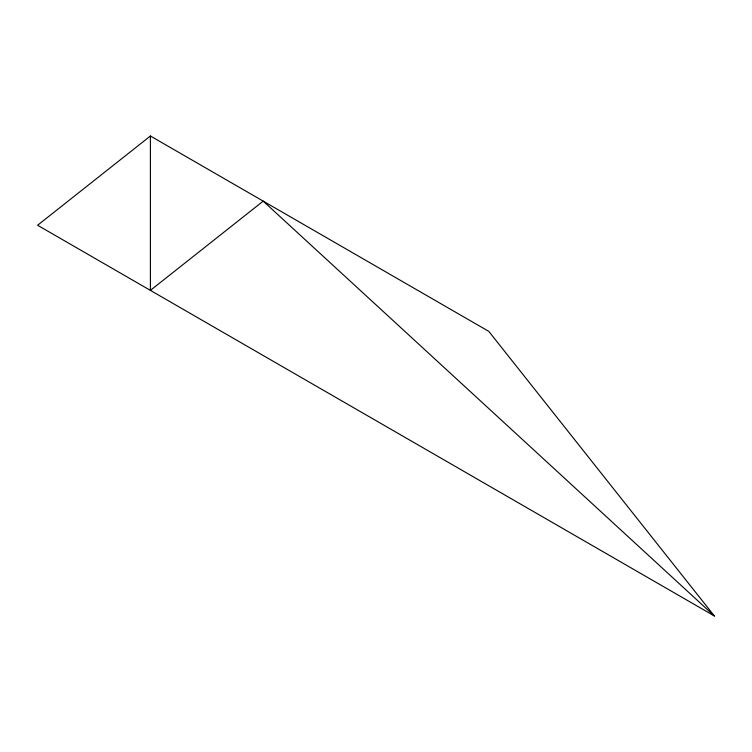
<?xml version="1.0" encoding="UTF-8"?>
<svg xmlns="http://www.w3.org/2000/svg" width="752" height="752" viewBox="0 0 752 752"><rect width="100%" height="100%" fill="white"/><g stroke="black" fill="none" stroke-linecap="round" stroke-linejoin="round"><path stroke-width="1.13" d="M150.4 135.999L37.6 225.252L714.4 616.001L488.8 331.378L150.4 135.999L150.4 290.375L263.2 201.132L714.4 616.001"/></g></svg>
